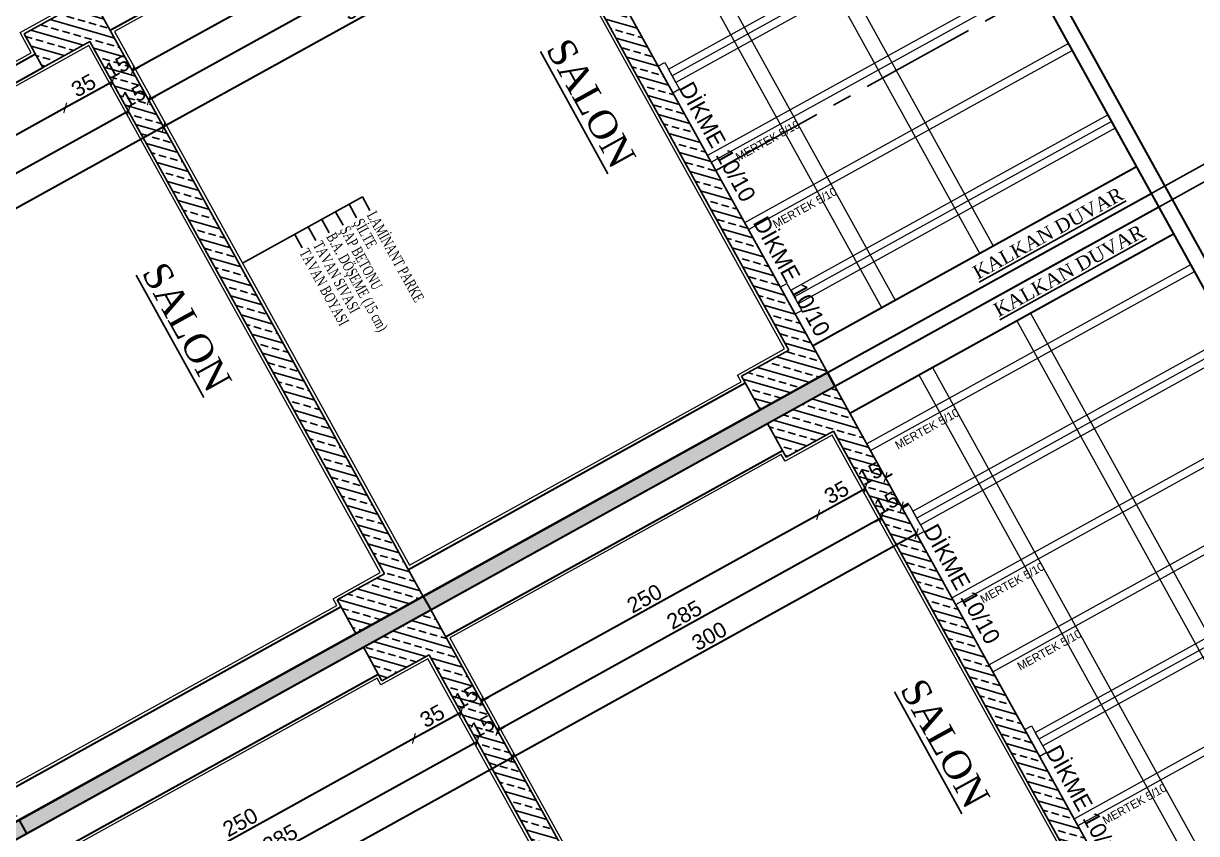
# Model space of a CAD drawing. Header units: millimetres. Extents: x 2232 to 85269, y -3593 to 5869.
# Drawn here: x 10603.5 to 10793.9, y -1341.9 to -1210.4 of the extents above; entities that cross this region are included whole.
import ezdxf

# ---------------------------------------------------------------- set-up
doc = ezdxf.new("R2010")
doc.units = ezdxf.units.MM
for name, pattern in [('CENTER2', [112.5, 75, -12.5, 12.5, -12.5]), ('DASHDOT2', [12.7, 6.35, -3.175, 0, -3.175]), ('DOTX2', [0.5, 0, -0.5])]:
    doc.linetypes.add(name, pattern=pattern)
for name, color, linetype in [("'YAZI", 7, 'Continuous'), ('0-HSL-HTC', 7, 'Continuous'), ('GORUNUS', 125, 'Continuous'), ('poz', 1, 'Continuous'), ('Standart', 7, 'Continuous'), ('Yazi', 7, 'Continuous')]:
    doc.layers.add(name, color=color, linetype=linetype)
for name, color, linetype, lineweight in [('aks', 251, 'DASHDOT2', 35), ('DENIZLIK', 8, 'Continuous', 20), ('duvar', 232, 'Continuous', 30), ('iz', 1, 'DOTX2', 20), ('Kiris', 7, 'Continuous', 30), ('Mertek', 137, 'Continuous', 5), ('sıva iç', 21, 'Continuous', 0), ('ölçü iç', 170, 'Continuous', 9), ('ÖLÇÜ İÇ', 7, 'Continuous', 9)]:
    doc.layers.add(name, color=color, linetype=linetype, lineweight=lineweight)
doc.styles.get("Standard").update_dxf_attribs({"font": 'arial.ttf'})
doc.styles.add('Times roman', font='times.ttf')
doc.styles.add('UNIVCH', font='times.ttf', dxfattribs={"width": 0.7})
doc.dimstyles.new('zulay iç ölçü', dxfattribs={"dimtxt": 10, "dimasz": 5, "dimexe": 0.18, "dimexo": 0, "dimgap": 2, "dimtad": 3, "dimdec": 0, "dimzin": 0, "dimdsep": 46, "dimtxsty": 'Standard', "dimblk": 'ARCHTICK', "dimcen": 0.09, "dimse1": 1, "dimse2": 1, "dimadec": 0, "dimazin": 0, "dimtfac": 1, "dimtdec": 0, "dimtix": 1, "dimtofl": 0, "dimtmove": 0, "dimatfit": 3, "dimldrblk": 'ARCHTICK', "dimfxl": 1, "dimtolj": 1, "dimtzin": 0, "dimarcsym": 0})
pattern_1 = [(45, (0, 0), (-7.071068, 7.071068), []), (45, (7.071, 0), (-7.071068, 7.071068), [5, -2.5])]

# ---------------------------------------------------------------- blocks, each defined once
blk = doc.blocks.new('IDE830Entity85')
at = {"layer": 'Standart', "linetype": 'Continuous', "lineweight": -3}
h = blk.add_hatch(dxfattribs=at)
h.set_pattern_fill('ANSI33', color=171, scale=40, style=0)
h.set_pattern_definition(pattern_1)
h.paths.add_polyline_path([(3235, 1335), (2840, 1335), (2840, 1350), (3235, 1350)])
blk = doc.blocks.new('IDE830Entity99')
at = {"layer": 'Standart', "linetype": 'Continuous', "lineweight": -3}
h = blk.add_hatch(dxfattribs=at)
h.set_pattern_fill('ANSI33', color=171, scale=40, style=0)
h.set_pattern_definition(pattern_1)
h.paths.add_polyline_path([(3260, 1300), (3235, 1300), (3235, 1350), (3260, 1350)])
blk = doc.blocks.new('IDE830Entity267')
at = {"layer": 'Standart', "color": 159, "linetype": 'Continuous', "lineweight": -3}
blk.add_lwpolyline([(3235, 1335), (2840, 1335)], dxfattribs=at)
blk = doc.blocks.new('IDE830Entity288')
at = {"layer": 'Standart', "color": 159, "linetype": 'Continuous', "lineweight": -3}
blk.add_lwpolyline([(3235, 1300), (3235, 1335)], dxfattribs=at)
blk = doc.blocks.new('IDE830Entity289')
at = {"layer": 'Standart', "color": 159, "linetype": 'Continuous', "lineweight": -3}
blk.add_lwpolyline([(3260, 1300), (3235, 1300)], dxfattribs=at)
blk = doc.blocks.new('IDE830Entity290')
at = {"layer": 'Standart', "color": 159, "linetype": 'Continuous', "lineweight": -3}
blk.add_lwpolyline([(3260, 1350), (3260, 1300)], dxfattribs=at)
blk = doc.blocks.new('IDE830Entity293')
at = {"layer": 'Standart', "color": 159, "linetype": 'Continuous', "lineweight": -3}
blk.add_lwpolyline([(-30, 1350), (3260, 1350)], dxfattribs=at)
blk = doc.blocks.new('IDE830Entity515')
at = {"layer": 'Standart', "color": 11, "linetype": 'Continuous', "lineweight": -3}
blk.add_lwpolyline([(3260, 1350), (3265, 1350)], dxfattribs=at)
blk = doc.blocks.new('IDE1091Entity58')
at = {"layer": 'Standart', "linetype": 'Continuous', "lineweight": -3}
h = blk.add_hatch(dxfattribs=at)
h.set_pattern_fill('ANSI33', color=171, scale=40, style=0)
h.set_pattern_definition(pattern_1)
h.paths.add_polyline_path([(3295, 1300), (3270, 1300), (3270, 1350), (3295, 1350)])
blk = doc.blocks.new('IDE1091Entity59')
at = {"layer": 'Standart', "linetype": 'Continuous', "lineweight": -3}
h = blk.add_hatch(dxfattribs=at)
h.set_pattern_fill('ANSI33', color=171, scale=40, style=0)
h.set_pattern_definition(pattern_1)
h.paths.add_polyline_path([(3730, 1335), (3295, 1335), (3295, 1350), (3730, 1350)])
blk = doc.blocks.new('IDE1091Entity147')
at = {"layer": 'Standart', "color": 159, "linetype": 'Continuous', "lineweight": -3}
blk.add_lwpolyline([(3270, 1300), (3270, 1350)], dxfattribs=at)
blk = doc.blocks.new('IDE1091Entity148')
at = {"layer": 'Standart', "color": 159, "linetype": 'Continuous', "lineweight": -3}
blk.add_lwpolyline([(3295, 1300), (3270, 1300)], dxfattribs=at)
blk = doc.blocks.new('IDE1091Entity149')
at = {"layer": 'Standart', "color": 159, "linetype": 'Continuous', "lineweight": -3}
blk.add_lwpolyline([(3730, 1335), (3295, 1335)], dxfattribs=at)
blk = doc.blocks.new('IDE1091Entity155')
at = {"layer": 'Standart', "color": 159, "linetype": 'Continuous', "lineweight": -3}
blk.add_lwpolyline([(3270, 1350), (4760, 1350)], dxfattribs=at)
blk = doc.blocks.new('IDE1091Entity238')
at = {"layer": 'Standart', "color": 159, "linetype": 'Continuous', "lineweight": -3}
blk.add_lwpolyline([(3295, 1335), (3295, 1300)], dxfattribs=at)
blk = doc.blocks.new('IDE830Entity98')
at = {"layer": 'Standart', "linetype": 'Continuous', "lineweight": -3}
h = blk.add_hatch(dxfattribs=at)
h.set_pattern_fill('ANSI33', color=171, scale=40, style=0)
h.set_pattern_definition(pattern_1)
h.paths.add_polyline_path([(2840, 1300), (2815, 1300), (2815, 1350), (2840, 1350)])
blk = doc.blocks.new('IDE830Entity286')
at = {"layer": 'Standart', "color": 159, "linetype": 'Continuous', "lineweight": -3}
blk.add_lwpolyline([(2815, 1300), (2815, 1335)], dxfattribs=at)
blk = doc.blocks.new('IDE830Entity287')
at = {"layer": 'Standart', "color": 159, "linetype": 'Continuous', "lineweight": -3}
blk.add_lwpolyline([(2840, 1300), (2815, 1300)], dxfattribs=at)
blk = doc.blocks.new('IDE830Entity456')
at = {"layer": 'Standart', "color": 159, "linetype": 'Continuous', "lineweight": -3}
blk.add_lwpolyline([(2840, 1335), (2840, 1300)], dxfattribs=at)
blk = doc.blocks.new('tyutyu')
at = {"layer": '0-HSL-HTC'}
h = blk.add_hatch(dxfattribs=at)
h.set_pattern_fill('ANGLE', color=256)
h.set_pattern_definition([(0, (991879.795, -432981.806), (0, 6.985), [5.08, -1.905]), (90, (991879.795, -432981.806), (-6.985, 4e-16), [5.08, -1.905])])
h.paths.add_polyline_path([(1030696.49, -396162.03), (1030686.49, -396162.03), (1030686.49, -397827.03), (1030696.49, -397827.03)])
for p, q in [((1030686.49, -397827.03), (1030686.49, -396162.03)), ((1030686.49, -396162.03), (1030696.49, -396162.03)), ((1030696.49, -397827.03), (1030696.49, -396162.03)), ((1030686.49, -396462.03), (1030696.49, -396462.03)), ((1030686.49, -396762.03), (1030696.49, -396762.03))]:
    blk.add_line(p, q)
blk.add_lwpolyline([(1030686.49, -397827.03), (1030696.49, -397827.03), (1030696.49, -396162.03), (1030686.49, -396162.03)], close=True)
at = {"layer": 'Standart', "color": 159, "linetype": 'Continuous', "lineweight": -3}
for points in [[(1027426.49, -396512.03), (1027426.49, -396462.03), (1030686.49, -396462.03)], [(1030696.49, -396462.03), (1032156.49, -396462.03), (1032156.49, -396512.03)]]:
    blk.add_lwpolyline(points, dxfattribs=at)
at = {"layer": 'Standart'}
for name, p in [('IDE830Entity293', (1027426.49, -397512.03)), ('IDE830Entity85', (1027426.49, -397512.03)), ('IDE830Entity99', (1027426.49, -397512.03)), ('IDE830Entity290', (1027426.49, -397512.03)), ('IDE830Entity515', (1027426.49, -397512.03)), ('IDE1091Entity58', (1027426.49, -397512.03)), ('IDE1091Entity147', (1027426.49, -397512.03)), ('IDE1091Entity155', (1027426.49, -397512.03)), ('IDE1091Entity59', (1027426.49, -397512.03)), ('IDE830Entity267', (1027426.49, -397512.03)), ('IDE830Entity288', (1027426.49, -397512.03)), ('IDE1091Entity149', (1027426.49, -397512.03)), ('IDE1091Entity238', (1027426.49, -397512.03)), ('IDE830Entity289', (1027426.49, -397512.03)), ('IDE1091Entity148', (1027426.49, -397512.03)), ('IDE830Entity98', (1027426.49, -397812.03)), ('IDE830Entity85', (1027426.49, -397812.03)), ('IDE830Entity99', (1027426.49, -397812.03)), ('IDE830Entity290', (1027426.49, -397812.03)), ('IDE830Entity515', (1027426.49, -397812.03)), ('IDE1091Entity58', (1027426.49, -397812.03)), ('IDE1091Entity147', (1027426.49, -397812.03)), ('IDE1091Entity59', (1027426.49, -397812.03)), ('IDE830Entity286', (1027426.49, -397812.03)), ('IDE830Entity267', (1027426.49, -397812.03)), ('IDE830Entity456', (1027426.49, -397812.03)), ('IDE830Entity288', (1027426.49, -397812.03)), ('IDE1091Entity149', (1027426.49, -397812.03)), ('IDE1091Entity238', (1027426.49, -397812.03)), ('IDE830Entity287', (1027426.49, -397812.03)), ('IDE830Entity289', (1027426.49, -397812.03)), ('IDE1091Entity148', (1027426.49, -397812.03))]:
    blk.add_blockref(name, p, dxfattribs=at)
blk = doc.blocks.new('_ArchTick')
at = {"color": 0, "linetype": 'ByBlock', "const_width": 0.15}
blk.add_lwpolyline([(-0.5, -0.5), (0.5, 0.5)], dxfattribs=at)
blk = doc.blocks.new('*D2435')
at = {"layer": 'Defpoints', "color": 0, "transparency": 16777216}
for p in [(661197.5, -126478.54), (661197.5, -126493.54), (661204.5, -126493.54)]:
    blk.add_point(p, dxfattribs=at)
at = {"layer": 'ÖLÇÜ İÇ', "color": 0, "lineweight": -2, "transparency": 16777216}
for p, q in [((661204.5, -126478.54), (661204.5, -126473.54)), ((661204.5, -126493.54), (661204.5, -126498.54))]:
    blk.add_line(p, q, dxfattribs=at)
at = {"layer": 'ÖLÇÜ İÇ', "color": 0, "lineweight": -2, "transparency": 16777216, "xscale": 5, "yscale": 5, "zscale": 5}
for p, rotation in [((661204.5, -126478.54), 270), ((661204.5, -126493.54), 90)]:
    blk.add_blockref('_ArchTick', p, dxfattribs=dict(at, rotation=rotation))
at = {"layer": 'ÖLÇÜ İÇ', "color": 0, "transparency": 16777216, "insert": (661197.5, -126486.04), "char_height": 10, "attachment_point": 5, "rotation": 90}
blk.add_mtext('\\A1;15', dxfattribs=at)
blk = doc.blocks.new('*D2436')
at = {"layer": 'Defpoints', "color": 0, "transparency": 16777216}
for p in [(661197.5, -126493.54), (661177.16, -126528.54), (661204.5, -126528.54)]:
    blk.add_point(p, dxfattribs=at)
at = {"layer": 'ÖLÇÜ İÇ', "color": 0, "lineweight": -2, "transparency": 16777216}
blk.add_line((661204.5, -126493.54), (661204.5, -126528.54), dxfattribs=at)
at = {"layer": 'ÖLÇÜ İÇ', "color": 0, "lineweight": -2, "transparency": 16777216, "xscale": 5, "yscale": 5, "zscale": 5}
for p, rotation in [((661204.5, -126493.54), 90), ((661204.5, -126528.54), 270)]:
    blk.add_blockref('_ArchTick', p, dxfattribs=dict(at, rotation=rotation))
at = {"layer": 'ÖLÇÜ İÇ', "color": 0, "transparency": 16777216, "insert": (661197.5, -126511.04), "char_height": 10, "attachment_point": 5, "rotation": 90}
blk.add_mtext('\\A1;35', dxfattribs=at)
blk = doc.blocks.new('*D2437')
at = {"layer": 'Defpoints', "color": 0, "transparency": 16777216}
for p in [(661177.16, -126528.54), (661187, -126778.54), (661204.5, -126778.54)]:
    blk.add_point(p, dxfattribs=at)
at = {"layer": 'ÖLÇÜ İÇ', "color": 0, "lineweight": -2, "transparency": 16777216}
blk.add_line((661204.5, -126528.54), (661204.5, -126778.54), dxfattribs=at)
at = {"layer": 'ÖLÇÜ İÇ', "color": 0, "lineweight": -2, "transparency": 16777216, "xscale": 5, "yscale": 5, "zscale": 5}
for p, rotation in [((661204.5, -126528.54), 90), ((661204.5, -126778.54), 270)]:
    blk.add_blockref('_ArchTick', p, dxfattribs=dict(at, rotation=rotation))
at = {"layer": 'ÖLÇÜ İÇ', "color": 0, "transparency": 16777216, "insert": (661197.5, -126653.54), "char_height": 10, "attachment_point": 5, "rotation": 90}
blk.add_mtext('\\A1;250', dxfattribs=at)
blk = doc.blocks.new('*D2438')
at = {"layer": 'Defpoints', "color": 0, "transparency": 16777216}
for p in [(661246.19, -126478.54), (661246.19, -126778.54), (661246.19, -126778.54)]:
    blk.add_point(p, dxfattribs=at)
at = {"layer": 'ÖLÇÜ İÇ', "color": 0, "lineweight": -2, "transparency": 16777216}
blk.add_line((661246.19, -126478.54), (661246.19, -126778.54), dxfattribs=at)
at = {"layer": 'ÖLÇÜ İÇ', "color": 0, "lineweight": -2, "transparency": 16777216, "xscale": 5, "yscale": 5, "zscale": 5}
for p, rotation in [((661246.19, -126478.54), 90), ((661246.19, -126778.54), 270)]:
    blk.add_blockref('_ArchTick', p, dxfattribs=dict(at, rotation=rotation))
at = {"layer": 'ÖLÇÜ İÇ', "color": 0, "transparency": 16777216, "insert": (661239.19, -126628.54), "char_height": 10, "attachment_point": 5, "rotation": 90}
blk.add_mtext('\\A1;300', dxfattribs=at)
blk = doc.blocks.new('*D2439')
at = {"layer": 'Defpoints', "color": 0, "transparency": 16777216}
for p in [(661220.99, -126478.54), (661178.88, -126493.54), (661226.24, -126493.54)]:
    blk.add_point(p, dxfattribs=at)
at = {"layer": 'ÖLÇÜ İÇ', "color": 0, "lineweight": -2, "transparency": 16777216}
for p, q in [((661226.24, -126478.54), (661226.24, -126473.54)), ((661226.24, -126493.54), (661226.24, -126498.54))]:
    blk.add_line(p, q, dxfattribs=at)
at = {"layer": 'ÖLÇÜ İÇ', "color": 0, "lineweight": -2, "transparency": 16777216, "xscale": 5, "yscale": 5, "zscale": 5}
for p, rotation in [((661226.24, -126478.54), 270), ((661226.24, -126493.54), 90)]:
    blk.add_blockref('_ArchTick', p, dxfattribs=dict(at, rotation=rotation))
at = {"layer": 'ÖLÇÜ İÇ', "color": 0, "transparency": 16777216, "insert": (661219.24, -126486.04), "char_height": 10, "attachment_point": 5, "rotation": 90}
blk.add_mtext('\\A1;15', dxfattribs=at)
blk = doc.blocks.new('*D2440')
at = {"layer": 'Defpoints', "color": 0, "transparency": 16777216}
for p in [(661178.88, -126493.54), (661226.24, -126778.54), (661226.24, -126778.54)]:
    blk.add_point(p, dxfattribs=at)
at = {"layer": 'ÖLÇÜ İÇ', "color": 0, "lineweight": -2, "transparency": 16777216}
blk.add_line((661226.24, -126493.54), (661226.24, -126778.54), dxfattribs=at)
at = {"layer": 'ÖLÇÜ İÇ', "color": 0, "lineweight": -2, "transparency": 16777216, "xscale": 5, "yscale": 5, "zscale": 5}
for p, rotation in [((661226.24, -126493.54), 90), ((661226.24, -126778.54), 270)]:
    blk.add_blockref('_ArchTick', p, dxfattribs=dict(at, rotation=rotation))
at = {"layer": 'ÖLÇÜ İÇ', "color": 0, "transparency": 16777216, "insert": (661219.24, -126636.04), "char_height": 10, "attachment_point": 5, "rotation": 90}
blk.add_mtext('\\A1;285', dxfattribs=at)
blk = doc.blocks.new('*D2441')
at = {"layer": 'Defpoints', "color": 0, "transparency": 16777216}
for p in [(661197.5, -126778.54), (661197.5, -126793.54), (661204.5, -126793.54)]:
    blk.add_point(p, dxfattribs=at)
at = {"layer": 'ÖLÇÜ İÇ', "color": 0, "lineweight": -2, "transparency": 16777216}
for p, q in [((661204.5, -126778.54), (661204.5, -126773.54)), ((661204.5, -126793.54), (661204.5, -126798.54))]:
    blk.add_line(p, q, dxfattribs=at)
at = {"layer": 'ÖLÇÜ İÇ', "color": 0, "lineweight": -2, "transparency": 16777216, "xscale": 5, "yscale": 5, "zscale": 5}
for p, rotation in [((661204.5, -126778.54), 270), ((661204.5, -126793.54), 90)]:
    blk.add_blockref('_ArchTick', p, dxfattribs=dict(at, rotation=rotation))
at = {"layer": 'ÖLÇÜ İÇ', "color": 0, "transparency": 16777216, "insert": (661197.5, -126786.04), "char_height": 10, "attachment_point": 5, "rotation": 90}
blk.add_mtext('\\A1;15', dxfattribs=at)
blk = doc.blocks.new('*D2442')
at = {"layer": 'Defpoints', "color": 0, "transparency": 16777216}
for p in [(661197.5, -126793.54), (661177.16, -126828.54), (661204.5, -126828.54)]:
    blk.add_point(p, dxfattribs=at)
at = {"layer": 'ÖLÇÜ İÇ', "color": 0, "lineweight": -2, "transparency": 16777216}
blk.add_line((661204.5, -126793.54), (661204.5, -126828.54), dxfattribs=at)
at = {"layer": 'ÖLÇÜ İÇ', "color": 0, "lineweight": -2, "transparency": 16777216, "xscale": 5, "yscale": 5, "zscale": 5}
for p, rotation in [((661204.5, -126793.54), 90), ((661204.5, -126828.54), 270)]:
    blk.add_blockref('_ArchTick', p, dxfattribs=dict(at, rotation=rotation))
at = {"layer": 'ÖLÇÜ İÇ', "color": 0, "transparency": 16777216, "insert": (661197.5, -126811.04), "char_height": 10, "attachment_point": 5, "rotation": 90}
blk.add_mtext('\\A1;35', dxfattribs=at)
blk = doc.blocks.new('*D2443')
at = {"layer": 'Defpoints', "color": 0, "transparency": 16777216}
for p in [(661177.16, -126828.54), (661187, -127078.54), (661204.5, -127078.54)]:
    blk.add_point(p, dxfattribs=at)
at = {"layer": 'ÖLÇÜ İÇ', "color": 0, "lineweight": -2, "transparency": 16777216}
blk.add_line((661204.5, -126828.54), (661204.5, -127078.54), dxfattribs=at)
at = {"layer": 'ÖLÇÜ İÇ', "color": 0, "lineweight": -2, "transparency": 16777216, "xscale": 5, "yscale": 5, "zscale": 5}
for p, rotation in [((661204.5, -126828.54), 90), ((661204.5, -127078.54), 270)]:
    blk.add_blockref('_ArchTick', p, dxfattribs=dict(at, rotation=rotation))
at = {"layer": 'ÖLÇÜ İÇ', "color": 0, "transparency": 16777216, "insert": (661197.5, -126953.54), "char_height": 10, "attachment_point": 5, "rotation": 90}
blk.add_mtext('\\A1;250', dxfattribs=at)
blk = doc.blocks.new('*D2444')
at = {"layer": 'Defpoints', "color": 0, "transparency": 16777216}
for p in [(661246.19, -126778.54), (661246.19, -127078.54), (661246.19, -127078.54)]:
    blk.add_point(p, dxfattribs=at)
at = {"layer": 'ÖLÇÜ İÇ', "color": 0, "lineweight": -2, "transparency": 16777216}
blk.add_line((661246.19, -126778.54), (661246.19, -127078.54), dxfattribs=at)
at = {"layer": 'ÖLÇÜ İÇ', "color": 0, "lineweight": -2, "transparency": 16777216, "xscale": 5, "yscale": 5, "zscale": 5}
for p, rotation in [((661246.19, -126778.54), 90), ((661246.19, -127078.54), 270)]:
    blk.add_blockref('_ArchTick', p, dxfattribs=dict(at, rotation=rotation))
at = {"layer": 'ÖLÇÜ İÇ', "color": 0, "transparency": 16777216, "insert": (661239.19, -126928.54), "char_height": 10, "attachment_point": 5, "rotation": 90}
blk.add_mtext('\\A1;300', dxfattribs=at)
blk = doc.blocks.new('*D2445')
at = {"layer": 'Defpoints', "color": 0, "transparency": 16777216}
for p in [(661220.99, -126478.54), (661178.88, -126493.54), (661226.24, -126493.54)]:
    blk.add_point(p, dxfattribs=at)
at = {"layer": 'ÖLÇÜ İÇ', "color": 0, "lineweight": -2, "transparency": 16777216}
for p, q in [((661226.24, -126478.54), (661226.24, -126473.54)), ((661226.24, -126493.54), (661226.24, -126498.54))]:
    blk.add_line(p, q, dxfattribs=at)
at = {"layer": 'ÖLÇÜ İÇ', "color": 0, "lineweight": -2, "transparency": 16777216, "xscale": 5, "yscale": 5, "zscale": 5}
for p, rotation in [((661226.24, -126478.54), 270), ((661226.24, -126493.54), 90)]:
    blk.add_blockref('_ArchTick', p, dxfattribs=dict(at, rotation=rotation))
at = {"layer": 'ÖLÇÜ İÇ', "color": 0, "transparency": 16777216, "insert": (661219.24, -126486.04), "char_height": 10, "attachment_point": 5, "rotation": 90}
blk.add_mtext('\\A1;15', dxfattribs=at)
blk = doc.blocks.new('*D2446')
at = {"layer": 'Defpoints', "color": 0, "transparency": 16777216}
for p in [(661178.88, -126493.54), (661226.24, -126778.54), (661226.24, -126778.54)]:
    blk.add_point(p, dxfattribs=at)
at = {"layer": 'ÖLÇÜ İÇ', "color": 0, "lineweight": -2, "transparency": 16777216}
blk.add_line((661226.24, -126493.54), (661226.24, -126778.54), dxfattribs=at)
at = {"layer": 'ÖLÇÜ İÇ', "color": 0, "lineweight": -2, "transparency": 16777216, "xscale": 5, "yscale": 5, "zscale": 5}
for p, rotation in [((661226.24, -126493.54), 90), ((661226.24, -126778.54), 270)]:
    blk.add_blockref('_ArchTick', p, dxfattribs=dict(at, rotation=rotation))
at = {"layer": 'ÖLÇÜ İÇ', "color": 0, "transparency": 16777216, "insert": (661219.24, -126636.04), "char_height": 10, "attachment_point": 5, "rotation": 90}
blk.add_mtext('\\A1;285', dxfattribs=at)
blk = doc.blocks.new('*D2451')
at = {"layer": 'Defpoints', "color": 0, "transparency": 16777216}
for p in [(661220.99, -126478.54), (661178.88, -126493.54), (661226.24, -126493.54)]:
    blk.add_point(p, dxfattribs=at)
at = {"layer": 'ÖLÇÜ İÇ', "color": 0, "lineweight": -2, "transparency": 16777216}
for p, q in [((661226.24, -126478.54), (661226.24, -126473.54)), ((661226.24, -126493.54), (661226.24, -126498.54))]:
    blk.add_line(p, q, dxfattribs=at)
at = {"layer": 'ÖLÇÜ İÇ', "color": 0, "lineweight": -2, "transparency": 16777216, "xscale": 5, "yscale": 5, "zscale": 5}
for p, rotation in [((661226.24, -126478.54), 270), ((661226.24, -126493.54), 90)]:
    blk.add_blockref('_ArchTick', p, dxfattribs=dict(at, rotation=rotation))
at = {"layer": 'ÖLÇÜ İÇ', "color": 0, "transparency": 16777216, "insert": (661219.24, -126486.04), "char_height": 10, "attachment_point": 5, "rotation": 90}
blk.add_mtext('\\A1;15', dxfattribs=at)
blk = doc.blocks.new('*D2452')
at = {"layer": 'Defpoints', "color": 0, "transparency": 16777216}
for p in [(661178.88, -126493.54), (661226.24, -126778.54), (661226.24, -126778.54)]:
    blk.add_point(p, dxfattribs=at)
at = {"layer": 'ÖLÇÜ İÇ', "color": 0, "lineweight": -2, "transparency": 16777216}
blk.add_line((661226.24, -126493.54), (661226.24, -126778.54), dxfattribs=at)
at = {"layer": 'ÖLÇÜ İÇ', "color": 0, "lineweight": -2, "transparency": 16777216, "xscale": 5, "yscale": 5, "zscale": 5}
for p, rotation in [((661226.24, -126493.54), 90), ((661226.24, -126778.54), 270)]:
    blk.add_blockref('_ArchTick', p, dxfattribs=dict(at, rotation=rotation))
at = {"layer": 'ÖLÇÜ İÇ', "color": 0, "transparency": 16777216, "insert": (661219.24, -126636.04), "char_height": 10, "attachment_point": 5, "rotation": 90}
blk.add_mtext('\\A1;285', dxfattribs=at)
blk = doc.blocks.new('*D2454')
at = {"layer": 'Defpoints', "color": 0, "transparency": 16777216}
for p in [(661220.99, -126478.54), (661178.88, -126493.54), (661226.24, -126493.54)]:
    blk.add_point(p, dxfattribs=at)
at = {"layer": 'ÖLÇÜ İÇ', "color": 0, "lineweight": -2, "transparency": 16777216}
for p, q in [((661226.24, -126478.54), (661226.24, -126473.54)), ((661226.24, -126493.54), (661226.24, -126498.54))]:
    blk.add_line(p, q, dxfattribs=at)
at = {"layer": 'ÖLÇÜ İÇ', "color": 0, "lineweight": -2, "transparency": 16777216, "xscale": 5, "yscale": 5, "zscale": 5}
for p, rotation in [((661226.24, -126478.54), 270), ((661226.24, -126493.54), 90)]:
    blk.add_blockref('_ArchTick', p, dxfattribs=dict(at, rotation=rotation))
at = {"layer": 'ÖLÇÜ İÇ', "color": 0, "transparency": 16777216, "insert": (661219.24, -126486.04), "char_height": 10, "attachment_point": 5, "rotation": 90}
blk.add_mtext('\\A1;15', dxfattribs=at)
blk = doc.blocks.new('*D2455')
at = {"layer": 'Defpoints', "color": 0, "transparency": 16777216}
for p in [(661178.88, -126493.54), (661226.24, -126778.54), (661226.24, -126778.54)]:
    blk.add_point(p, dxfattribs=at)
at = {"layer": 'ÖLÇÜ İÇ', "color": 0, "lineweight": -2, "transparency": 16777216}
blk.add_line((661226.24, -126493.54), (661226.24, -126778.54), dxfattribs=at)
at = {"layer": 'ÖLÇÜ İÇ', "color": 0, "lineweight": -2, "transparency": 16777216, "xscale": 5, "yscale": 5, "zscale": 5}
for p, rotation in [((661226.24, -126493.54), 90), ((661226.24, -126778.54), 270)]:
    blk.add_blockref('_ArchTick', p, dxfattribs=dict(at, rotation=rotation))
at = {"layer": 'ÖLÇÜ İÇ', "color": 0, "transparency": 16777216, "insert": (661219.24, -126636.04), "char_height": 10, "attachment_point": 5, "rotation": 90}
blk.add_mtext('\\A1;285', dxfattribs=at)
blk = doc.blocks.new('*D2456')
at = {"layer": 'Defpoints', "color": 0, "transparency": 16777216}
for p in [(661220.99, -126478.54), (661178.88, -126493.54), (661226.24, -126493.54)]:
    blk.add_point(p, dxfattribs=at)
at = {"layer": 'ÖLÇÜ İÇ', "color": 0, "lineweight": -2, "transparency": 16777216}
for p, q in [((661226.24, -126478.54), (661226.24, -126473.54)), ((661226.24, -126493.54), (661226.24, -126498.54))]:
    blk.add_line(p, q, dxfattribs=at)
at = {"layer": 'ÖLÇÜ İÇ', "color": 0, "lineweight": -2, "transparency": 16777216, "xscale": 5, "yscale": 5, "zscale": 5}
for p, rotation in [((661226.24, -126478.54), 270), ((661226.24, -126493.54), 90)]:
    blk.add_blockref('_ArchTick', p, dxfattribs=dict(at, rotation=rotation))
at = {"layer": 'ÖLÇÜ İÇ', "color": 0, "transparency": 16777216, "insert": (661219.24, -126486.04), "char_height": 10, "attachment_point": 5, "rotation": 90}
blk.add_mtext('\\A1;15', dxfattribs=at)
blk = doc.blocks.new('*D2457')
at = {"layer": 'Defpoints', "color": 0, "transparency": 16777216}
for p in [(661178.88, -126493.54), (661226.24, -126778.54), (661226.24, -126778.54)]:
    blk.add_point(p, dxfattribs=at)
at = {"layer": 'ÖLÇÜ İÇ', "color": 0, "lineweight": -2, "transparency": 16777216}
blk.add_line((661226.24, -126493.54), (661226.24, -126778.54), dxfattribs=at)
at = {"layer": 'ÖLÇÜ İÇ', "color": 0, "lineweight": -2, "transparency": 16777216, "xscale": 5, "yscale": 5, "zscale": 5}
for p, rotation in [((661226.24, -126493.54), 90), ((661226.24, -126778.54), 270)]:
    blk.add_blockref('_ArchTick', p, dxfattribs=dict(at, rotation=rotation))
at = {"layer": 'ÖLÇÜ İÇ', "color": 0, "transparency": 16777216, "insert": (661219.24, -126636.04), "char_height": 10, "attachment_point": 5, "rotation": 90}
blk.add_mtext('\\A1;285', dxfattribs=at)
blk = doc.blocks.new('*D2458')
at = {"layer": 'Defpoints', "color": 0, "transparency": 16777216}
for p in [(661220.99, -126478.54), (661178.88, -126493.54), (661226.24, -126493.54)]:
    blk.add_point(p, dxfattribs=at)
at = {"layer": 'ÖLÇÜ İÇ', "color": 0, "lineweight": -2, "transparency": 16777216}
for p, q in [((661226.24, -126478.54), (661226.24, -126473.54)), ((661226.24, -126493.54), (661226.24, -126498.54))]:
    blk.add_line(p, q, dxfattribs=at)
at = {"layer": 'ÖLÇÜ İÇ', "color": 0, "lineweight": -2, "transparency": 16777216, "xscale": 5, "yscale": 5, "zscale": 5}
for p, rotation in [((661226.24, -126478.54), 270), ((661226.24, -126493.54), 90)]:
    blk.add_blockref('_ArchTick', p, dxfattribs=dict(at, rotation=rotation))
at = {"layer": 'ÖLÇÜ İÇ', "color": 0, "transparency": 16777216, "insert": (661219.24, -126486.04), "char_height": 10, "attachment_point": 5, "rotation": 90}
blk.add_mtext('\\A1;15', dxfattribs=at)
blk = doc.blocks.new('*D2459')
at = {"layer": 'Defpoints', "color": 0, "transparency": 16777216}
for p in [(661178.88, -126493.54), (661226.24, -126778.54), (661226.24, -126778.54)]:
    blk.add_point(p, dxfattribs=at)
at = {"layer": 'ÖLÇÜ İÇ', "color": 0, "lineweight": -2, "transparency": 16777216}
blk.add_line((661226.24, -126493.54), (661226.24, -126778.54), dxfattribs=at)
at = {"layer": 'ÖLÇÜ İÇ', "color": 0, "lineweight": -2, "transparency": 16777216, "xscale": 5, "yscale": 5, "zscale": 5}
for p, rotation in [((661226.24, -126493.54), 90), ((661226.24, -126778.54), 270)]:
    blk.add_blockref('_ArchTick', p, dxfattribs=dict(at, rotation=rotation))
at = {"layer": 'ÖLÇÜ İÇ', "color": 0, "transparency": 16777216, "insert": (661219.24, -126636.04), "char_height": 10, "attachment_point": 5, "rotation": 90}
blk.add_mtext('\\A1;285', dxfattribs=at)
blk = doc.blocks.new('*D2460')
at = {"layer": 'Defpoints', "color": 0, "transparency": 16777216}
for p in [(661220.99, -126778.54), (661178.88, -126793.54), (661226.24, -126793.54)]:
    blk.add_point(p, dxfattribs=at)
at = {"layer": 'ÖLÇÜ İÇ', "color": 0, "lineweight": -2, "transparency": 16777216}
for p, q in [((661226.24, -126778.54), (661226.24, -126773.54)), ((661226.24, -126793.54), (661226.24, -126798.54))]:
    blk.add_line(p, q, dxfattribs=at)
at = {"layer": 'ÖLÇÜ İÇ', "color": 0, "lineweight": -2, "transparency": 16777216, "xscale": 5, "yscale": 5, "zscale": 5}
for p, rotation in [((661226.24, -126778.54), 270), ((661226.24, -126793.54), 90)]:
    blk.add_blockref('_ArchTick', p, dxfattribs=dict(at, rotation=rotation))
at = {"layer": 'ÖLÇÜ İÇ', "color": 0, "transparency": 16777216, "insert": (661219.24, -126786.04), "char_height": 10, "attachment_point": 5, "rotation": 90}
blk.add_mtext('\\A1;15', dxfattribs=at)
blk = doc.blocks.new('*D2461')
at = {"layer": 'Defpoints', "color": 0, "transparency": 16777216}
for p in [(661178.88, -126793.54), (661226.24, -127078.54), (661226.24, -127078.54)]:
    blk.add_point(p, dxfattribs=at)
at = {"layer": 'ÖLÇÜ İÇ', "color": 0, "lineweight": -2, "transparency": 16777216}
blk.add_line((661226.24, -126793.54), (661226.24, -127078.54), dxfattribs=at)
at = {"layer": 'ÖLÇÜ İÇ', "color": 0, "lineweight": -2, "transparency": 16777216, "xscale": 5, "yscale": 5, "zscale": 5}
for p, rotation in [((661226.24, -126793.54), 90), ((661226.24, -127078.54), 270)]:
    blk.add_blockref('_ArchTick', p, dxfattribs=dict(at, rotation=rotation))
at = {"layer": 'ÖLÇÜ İÇ', "color": 0, "transparency": 16777216, "insert": (661219.24, -126936.04), "char_height": 10, "attachment_point": 5, "rotation": 90}
blk.add_mtext('\\A1;285', dxfattribs=at)
blk = doc.blocks.new('DFGFDGHN')
at = {"layer": 'ÖLÇÜ İÇ'}
for base, p1, p2, picture, middle in [((661226.24, -126493.54), (661220.99, -126478.54), (661178.88, -126493.54), '*D2439', (661219.24, -126486.04)), ((661226.24, -126493.54), (661220.99, -126478.54), (661178.88, -126493.54), '*D2445', (661219.24, -126486.04)), ((661226.24, -126493.54), (661220.99, -126478.54), (661178.88, -126493.54), '*D2451', (661219.24, -126486.04)), ((661226.24, -126493.54), (661220.99, -126478.54), (661178.88, -126493.54), '*D2454', (661219.24, -126486.04)), ((661226.24, -126493.54), (661220.99, -126478.54), (661178.88, -126493.54), '*D2456', (661219.24, -126486.04)), ((661226.24, -126493.54), (661220.99, -126478.54), (661178.88, -126493.54), '*D2458', (661219.24, -126486.04)), ((661204.5, -126493.54), (661197.5, -126478.54), (661197.5, -126493.54), '*D2435', (661197.5, -126486.04)), ((661246.19, -126778.54), (661246.19, -126478.54), (661246.19, -126778.54), '*D2438', (661239.19, -126628.54)), ((661204.5, -126528.54), (661197.5, -126493.54), (661177.16, -126528.54), '*D2436', (661197.5, -126511.04)), ((661204.5, -126778.54), (661177.16, -126528.54), (661187, -126778.54), '*D2437', (661197.5, -126653.54)), ((661226.24, -126793.54), (661220.99, -126778.54), (661178.88, -126793.54), '*D2460', (661219.24, -126786.04)), ((661204.5, -126793.54), (661197.5, -126778.54), (661197.5, -126793.54), '*D2441', (661197.5, -126786.04)), ((661246.19, -127078.54), (661246.19, -126778.54), (661246.19, -127078.54), '*D2444', (661239.19, -126928.54)), ((661204.5, -126828.54), (661197.5, -126793.54), (661177.16, -126828.54), '*D2442', (661197.5, -126811.04)), ((661204.5, -127078.54), (661177.16, -126828.54), (661187, -127078.54), '*D2443', (661197.5, -126953.54))]:
    dim = blk.add_linear_dim(base=base, p1=p1, p2=p2, angle=90, dimstyle='zulay iç ölçü', dxfattribs=at)
    dim.commit()
    dim.dimension.update_dxf_attribs({"geometry": picture, "text_midpoint": middle})
for base, p1, p2, picture, middle in [((661226.24, -126778.54), (661178.88, -126493.54), (661226.24, -126778.54), '*D2440', (661219.24, -126636.04)), ((661226.24, -126778.54), (661178.88, -126493.54), (661226.24, -126778.54), '*D2446', (661219.24, -126636.04)), ((661226.24, -126778.54), (661178.88, -126493.54), (661226.24, -126778.54), '*D2452', (661219.24, -126636.04)), ((661226.24, -126778.54), (661178.88, -126493.54), (661226.24, -126778.54), '*D2455', (661219.24, -126636.04)), ((661226.24, -126778.54), (661178.88, -126493.54), (661226.24, -126778.54), '*D2457', (661219.24, -126636.04)), ((661226.24, -126778.54), (661178.88, -126493.54), (661226.24, -126778.54), '*D2459', (661219.24, -126636.04)), ((661226.24, -127078.54), (661178.88, -126793.54), (661226.24, -127078.54), '*D2461', (661219.24, -126936.04))]:
    dim = blk.add_linear_dim(base=base, p1=p1, p2=p2, angle=90, dimstyle='zulay iç ölçü', override={"dimtmove": 1}, dxfattribs=at)
    dim.commit()
    dim.dimension.update_dxf_attribs({"geometry": picture, "text_midpoint": middle})
blk = doc.blocks.new('TTRYRTY')
at = {"layer": 'aks', "color": 251, "linetype": 'CENTER2', "lineweight": -3}
for points in [[(1239961.19, -409089.54), (1239961.19, -408545.43)], [(1240111.19, -409089.54), (1240111.19, -408545.43)], [(1240121.19, -409089.54), (1240121.19, -408545.43)]]:
    blk.add_lwpolyline(points, dxfattribs=at)
at = {"layer": 'DENIZLIK'}
for p, q in [((1239893.75, -408849.31, 1163.75), (1239893.75, -409084.57, 1163.75)), ((1240057.79, -408849.31, 1163.75), (1240057.79, -409084.57, 1163.75)), ((1240221.82, -408849.31, 1163.75), (1240221.82, -409084.57, 1163.75)), ((1240385.86, -408849.31, 1163.75), (1240385.86, -409084.57, 1163.75))]:
    blk.add_line(p, q, dxfattribs=at)
at = {"layer": 'DENIZLIK', "elevation": 1163.75}
for points in [[(1239898.75, -408849.31), (1239898.75, -409084.57), (1239888.75, -409084.57), (1239888.75, -408849.31)], [(1240062.79, -408849.31), (1240062.79, -409084.57), (1240052.79, -409084.57), (1240052.79, -408849.31)], [(1240226.82, -408849.31), (1240226.82, -409084.57), (1240216.82, -409084.57), (1240216.82, -408849.31)], [(1240390.86, -408849.31), (1240390.86, -409084.57), (1240380.86, -409084.57), (1240380.86, -408849.31)]]:
    blk.add_lwpolyline(points, dxfattribs=at)
for points in [[(1239883.75, -409084.57), (1239903.75, -409084.57), (1239903.75, -409089.57), (1239883.75, -409089.57)], [(1240047.79, -409084.57), (1240067.79, -409084.57), (1240067.79, -409089.57), (1240047.79, -409089.57)], [(1240211.82, -409084.57), (1240231.82, -409084.57), (1240231.82, -409089.57), (1240211.82, -409089.57)], [(1240375.86, -409084.57), (1240395.86, -409084.57), (1240395.86, -409089.57), (1240375.86, -409089.57)]]:
    blk.add_lwpolyline(points, close=True, dxfattribs=at)
at = {"layer": 'duvar'}
for p, q in [((1240091.19, -409089.54), (1240091.19, -408849.31)), ((1240111.19, -409089.54), (1240111.19, -408849.31)), ((1240121.19, -409089.54), (1240121.19, -408849.31)), ((1240141.19, -409089.54), (1240141.19, -408849.31)), ((1239691.19, -409389.54), (1239691.19, -409139.54)), ((1240091.19, -409389.54), (1240091.19, -409139.54)), ((1240111.19, -409389.54), (1240111.19, -409139.54)), ((1240121.19, -409389.54), (1240121.19, -409139.54)), ((1240141.19, -409389.54), (1240141.19, -409139.54)), ((1239681.19, -409689.54), (1239681.19, -409439.54)), ((1239691.19, -409689.54), (1239691.19, -409439.54)), ((1240091.19, -409689.54), (1240091.19, -409439.54)), ((1240111.19, -409689.54), (1240111.19, -409439.54)), ((1240121.19, -409689.54), (1240121.19, -409439.54)), ((1240141.19, -409689.54), (1240141.19, -409439.54))]:
    blk.add_line(p, q, dxfattribs=at)
at = {"layer": 'GORUNUS', "lineweight": 30}
for points in [[(1236821.19, -409089.54), (1237582.62, -408839.31), (1240849.76, -408839.31), (1241611.19, -409089.54)], [(1236853.22, -409089.54), (1237584.22, -408849.31), (1240848.16, -408849.31), (1241579.16, -409089.54)]]:
    blk.add_lwpolyline(points, dxfattribs=at)
at = {"layer": 'iz', "ltscale": 50}
for p, q in [((1241581.19, -409089.54), (1236851.19, -409089.54)), ((1241581.19, -409389.54), (1236851.19, -409389.54)), ((1241581.19, -409689.54), (1236851.19, -409689.54))]:
    blk.add_line(p, q, dxfattribs=at)
at = {"layer": 'Mertek', "elevation": 1794.87}
for points in [[(1239950.17, -408849.31), (1239950.17, -409089.54)], [(1239955.17, -409089.54), (1239955.17, -408849.31)], [(1240000, -408849.31), (1240000, -409089.54)], [(1240005, -409089.54), (1240005, -408849.31)], [(1240164.03, -408849.31), (1240164.03, -409089.54)], [(1240169.03, -409089.54), (1240169.03, -408849.31)], [(1240278.25, -408849.31), (1240278.25, -409089.54)], [(1240283.25, -409089.54), (1240283.25, -408849.31)], [(1240328.07, -408849.31), (1240328.07, -409089.54)], [(1240333.07, -409089.54), (1240333.07, -408849.31)], [(1240442.28, -408849.31), (1240442.28, -409089.54)], [(1240447.28, -409089.54), (1240447.28, -408849.31)]]:
    blk.add_lwpolyline(points, dxfattribs=at)
at = {"layer": 'poz'}
for p, q in [((1239865.18, -409298.54), (1239865.18, -409387.54)), ((1239865.18, -409298.54), (1239875.18, -409298.54)), ((1239865.18, -409308.54), (1239875.18, -409308.54)), ((1239865.18, -409318.54), (1239875.18, -409318.54)), ((1239865.18, -409328.85), (1239875.18, -409328.85)), ((1239865.18, -409338.85), (1239875.18, -409338.85)), ((1239865.18, -409348.85), (1239875.18, -409348.85))]:
    blk.add_line(p, q, dxfattribs=at)
at = {"layer": 'sıva iç', "elevation": 1163.75}
for points in [[(1237260.1, -408955.63), (1240091.19, -408955.63)], [(1240141.19, -408955.63), (1241171.7, -408955.63)], [(1237229.71, -408965.63), (1240091.19, -408965.63)], [(1240141.19, -408965.63), (1241202.13, -408965.63)], [(1237044.44, -409028.35), (1240091.19, -409028.35)], [(1240141.19, -409028.35), (1241392.97, -409028.35)], [(1237013.19, -409038.35), (1240091.19, -409038.35)], [(1240141.19, -409038.35), (1241423.4, -409038.35)]]:
    blk.add_lwpolyline(points, dxfattribs=at)
at = {"layer": 'sıva iç'}
for points in [[(1240089.19, -409141.54), (1240084.19, -409141.54), (1240084.19, -409106.54), (1239693.19, -409106.54), (1239693.19, -409139.54), (1239693.19, -409387.54), (1240089.19, -409387.54)], [(1240579.19, -409139.54), (1240579.19, -409106.54), (1240148.19, -409106.54), (1240148.19, -409141.54), (1240143.19, -409141.54), (1240143.19, -409387.54), (1240579.19, -409387.54)], [(1239679.19, -409441.54), (1239664.19, -409441.54), (1239664.19, -409406.54), (1239318.19, -409406.54), (1239318.19, -409441.54), (1239303.19, -409441.54), (1239303.19, -409687.54), (1239679.19, -409687.54)], [(1240089.19, -409441.54), (1240084.19, -409441.54), (1240084.19, -409406.54), (1239693.19, -409406.54), (1239693.19, -409439.54), (1239693.19, -409687.54), (1240089.19, -409687.54)], [(1240579.19, -409439.54), (1240579.19, -409406.54), (1240148.19, -409406.54), (1240148.19, -409441.54), (1240143.19, -409441.54), (1240143.19, -409687.54), (1240579.19, -409687.54)]]:
    blk.add_lwpolyline(points, close=True, dxfattribs=at)
at = {"layer": 'Kiris'}
blk.add_blockref('tyutyu', (209424.7, -12927.52), dxfattribs=at)
at = {"layer": 'ölçü iç', "lineweight": 30}
for p in [(578516.69, -282611), (578984.48, -282611)]:
    blk.add_blockref('DFGFDGHN', p, dxfattribs=at)
at = {"layer": "'YAZI", "char_height": 4.8, "attachment_point": 7, "rotation": 90}
for insert in [(1239963.31, -409084.69, 2110.22), (1240013.13, -409084.69, 2110.22), (1240177.17, -409084.69, 2110.22), (1240291.38, -409084.69, 2110.22), (1240341.21, -409084.69, 2110.22), (1240455.42, -409084.69, 2110.22)]:
    blk.add_mtext_dynamic_manual_height_columns('\\A1;\\pxqc;{\\fBahnschrift SemiLight|b0|i0|c162|p34;\\H1.125x;MERTEK 5/10}', width=68.0577, gutter_width=25, heights=[0], dxfattribs=dict(at, insert=insert))
at = {"layer": "'YAZI", "char_height": 9.6, "attachment_point": 1}
for insert in [(1239877.34, -409074.18, 1163.75), (1239977.18, -409074.18, 1163.75), (1240205.41, -409074.18, 1163.75), (1240369.45, -409074.18, 1163.75)]:
    blk.add_mtext_dynamic_manual_height_columns('\\A1;\\pxqc;{\\fBahnschrift SemiLight|b0|i0|c162|p34;\\H1.125x;DİKME 10/10}', width=136.1154, gutter_width=50, heights=[0], dxfattribs=dict(at, insert=insert))
at = {"layer": 'Yazi', "style": 'Times roman'}
for p in [(1240105.72, -408974.97, 581.88), (1240133.56, -408974.97, 2376.75)]:
    blk.add_text('%%UKALKAN DUVAR', height=8.9957, rotation=90, dxfattribs=at).set_placement(p)
for p in [(1239838.59, -409148.2), (1240313.48, -409148.2), (1239838.59, -409448.2)]:
    blk.add_text('%%USALON', height=17.991, dxfattribs=at).set_placement(p)
at = {"layer": 'Yazi', "style": 'UNIVCH', "width": 0.7}
for s, height, p in [('LAMİNANT PARKE', 6.9984, (1239876.77, -409302.05)), ('ŞİLTE', 6.998, (1239876.77, -409311.87)), ('ŞAP BETONU', 6.998, (1239876.77, -409321.96)), ('B.A. DÖŞEME (15 cm)', 6.9984, (1239876.24, -409331.8)), ('TAVAN SIVASI', 6.9984, (1239876.77, -409342)), ('TAVAN BOYASI', 6.9984, (1239876.77, -409352.17))]:
    blk.add_text(s, height=height, dxfattribs=at).set_placement(p)
blk = doc.blocks.new('GGGGG')
at = {"layer": 'sıva iç', "rotation": 298.9508757840127}
blk.add_blockref('TTRYRTY', (914553.93, 843877.26), dxfattribs=at)

msp = doc.modelspace()

# ---------------------------------------------------------------- block references
at = {"layer": 'ÖLÇÜ İÇ', "xscale": 0.25, "yscale": 0.25, "zscale": 0.25}
msp.add_blockref('GGGGG', (-278484.47, 108554.7), dxfattribs=at)

doc.saveas('drawing.dxf')
